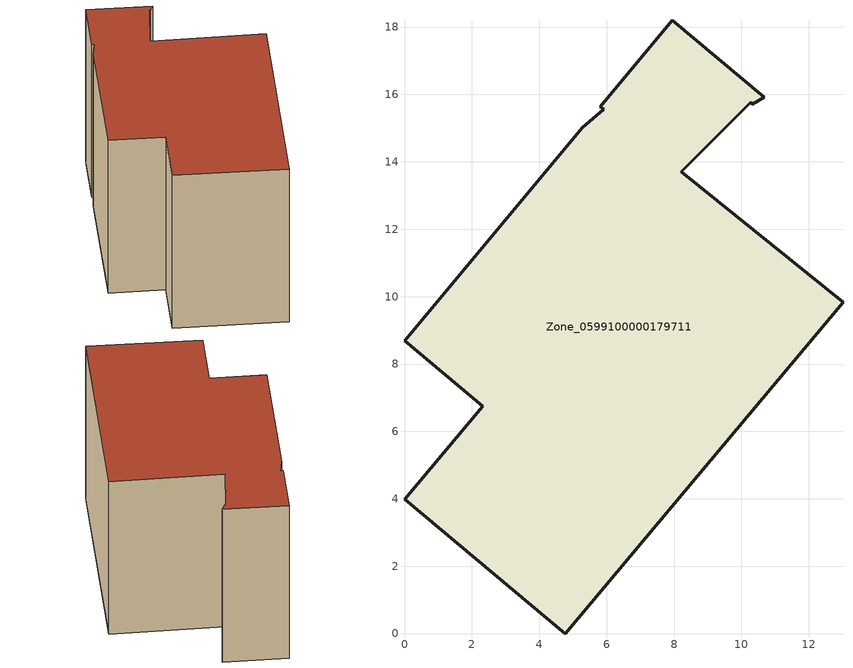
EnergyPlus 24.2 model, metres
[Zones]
Zone_0599100000179711
 floor ground (C_G): 7.95,18.2 10.68,15.92 10.32,15.71 10.27,15.77 8.21,13.71 13.02,9.84 4.77,0 0.01,3.98 2.33,6.75 0,8.69 5.28,15.01 5.91,15.56 5.81,15.64 z0
 wall outside (C_F): 10.68,15.92 7.95,18.2 5.81,15.64 5.91,15.56 5.28,15.01 0,8.69 2.33,6.75 0.01,3.98 4.77,0 13.02,9.84 8.21,13.71 10.27,15.77 10.32,15.71 10.68,15.92 z0:9.7
 roof outside (C_R): 10.32,15.71 10.68,15.92 7.95,18.2 5.81,15.64 5.91,15.56 5.28,15.01 0,8.69 2.33,6.75 0.01,3.98 4.77,0 13.02,9.84 8.21,13.71 10.27,15.77 z9.7
[BUILDING]
Pand.0599100000179711: North Axis=0; Terrain=City; Loads Convergence Tolerance Value=0.04; Temperature Convergence Tolerance Value=0.4; Solar Distribution=FullExterior; Maximum Number of Warmup Days=25; Minimum Number of Warmup Days=1
[Site:Location]
Rotterdam.The.Hague.AP_ZH_NLD Design_Conditions: Latitude=51.96; Longitude=4.45; Time Zone=1; Elevation=-4.5
[SITE:GROUNDTEMPERATURE:BUILDINGSURFACE]
18, 18, 18, 18, 18, 18, 18, 18, 18, 18, 18, 18
[MATERIAL] Thermal Absorptance=0.9; Solar Absorptance=0.7; Visible Absorptance=0.7
Name | Roughness | Thickness | Conductivity | Density | Specific Heat
G.TC.1946 | MediumSmooth | 0.15 | 1 | 540 | 1210
F.TC.1946 | Rough | 0.3 | 0.857143 | 1920 | 840
R.TC.1946 | MediumRough | 0.2 | 0.909091 | 1500 | 1000
[CONSTRUCTION]
C_G: G.TC.1946
C_F: F.TC.1946
C_R: R.TC.1946
[ZONE]
Zone_0599100000179711: Type=1; Multiplier=1; Ceiling Height=Autocalculate; Volume=Autocalculate; Floor Area=autocalculate; Part of Total Floor Area=Yes
[ZONEINFILTRATION:DESIGNFLOWRATE]
Infil_Zone_0599100000179711: Zone or ZoneList or Space or SpaceList=Zone_0599100000179711; Schedule=AlwaysOn; Design Flow Rate Calculation Method=Flow/Area; Flow Rate per Floor Area=0.003; Constant Term Coefficient=1; Temperature Term Coefficient=0; Velocity Term Coefficient=0; Velocity Squared Term Coefficient=0
[HVACTEMPLATE:ZONE:IDEALLOADSAIRSYSTEM]
Zone_0599100000179711: Maximum Heating Supply Air Temperature=50; Minimum Cooling Supply Air Temperature=13; Maximum Heating Supply Air Humidity Ratio=0.0156; Minimum Cooling Supply Air Humidity Ratio=0.0077; Heating Limit=NoLimit; Cooling Limit=NoLimit; Dehumidification Control Type=ConstantSensibleHeatRatio; Cooling Sensible Heat Ratio=0.7; Dehumidification Setpoint=60; Humidification Control Type=None; Humidification Setpoint=30; Outdoor Air Method=None; Outdoor Air Flow Rate per Person=0.00944; Outdoor Air Flow Rate per Zone Floor Area=0; Outdoor Air Flow Rate per Zone=0; Demand Controlled Ventilation Type=None; Outdoor Air Economizer Type=NoEconomizer; Heat Recovery Type=None; Sensible Heat Recovery Effectiveness=0.7; Latent Heat Recovery Effectiveness=0.65
[ZONECONTROL:THERMOSTAT]
ThermostatControl_Zone_0599100000179711: Zone or ZoneList=Zone_0599100000179711; Control Type Schedule=DualSetpointControlType; Control 1=Thermostat_Zone_0599100000179711; Temperature Difference Between Cutout And Setpoint=0
[THERMOSTATSETPOINT:DUALSETPOINT]
Thermostat_Zone_0599100000179711: Heating Setpoint Temperature Schedule=HeatingSetpoint_Zone_0599100000179711; Cooling Setpoint Temperature Schedule=CoolingSetpoint_Zone_0599100000179711
[SCHEDULE:COMPACT]
HeatingSetpoint_Zone_0599100000179711: Through: 12/31, For: AllDays, Until: 24:00, 21
CoolingSetpoint_Zone_0599100000179711: Through: 12/31, For: AllDays, Until: 24:00, 24
DualSetpointControlType: Through: 12/31, For: AllDays, Until: 24:00, 4
AlwaysOn: Through: 12/31, For: AllDays, Until: 24:00, 1
